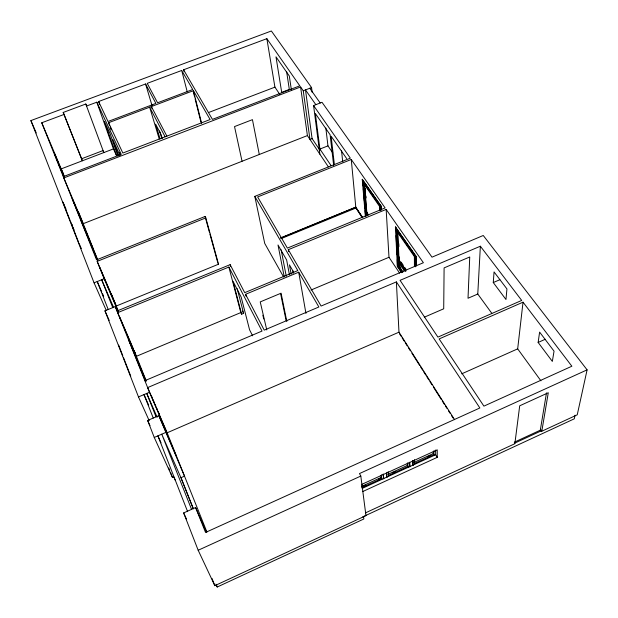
<?xml version="1.0" encoding="UTF-8"?>
<svg xmlns="http://www.w3.org/2000/svg" width="618" height="618" viewBox="0 0 618 618"><rect width="100%" height="100%" fill="white"/><g stroke="black" fill="none" stroke-linecap="round" stroke-linejoin="round"><path stroke-width="0.93" d="M362.774 491.534L437.243 457.351L437.25 449.834L361.824 484.365M491.789 313.28L477.776 294.029L480.364 246.219L400.07 280.333L437.915 337.111L521.7 300.425L480.364 246.219M493.272 282.557L494.052 271.92L506.938 288.938L505.972 299.506L493.272 282.557L499.877 279.699M540.928 380.819L517.675 348.861L523.029 302.171L439.128 338.934L483.909 406.134L571.866 366.219L523.029 302.171M538.139 342.449L539.614 332.098L554.045 351.155L552.337 361.399L538.139 342.449L545.269 339.267M514.864 443.067L540.889 431.024L540.302 430.182L546.482 392.901M540.889 431.024L541.036 430.128M319.861 154.16L313.581 105.554L322.009 102.287L431.997 257.165L483.245 235.481L587.1 369.858L577.243 414.817L541.808 431.225L548.282 392.747L519.699 405.802L514.856 443.709L365.578 512.824M575.064 415.196L574.276 418.826L362.758 516.864M215.891 584.157L217.219 587.015L363.863 518.973L363.538 516.586M514.292 442.218L540.302 430.182M206.404 532.198L195.605 507.556L183.639 512.925L198.177 550.259L214.825 585.679L365.964 515.621L360.812 476.061L359.475 473.573L587.1 369.858M361.522 486.443L381.175 477.444L381.769 478.517L362.102 487.532M387.888 474.369L407.362 465.447L407.973 466.505L388.49 475.435M414.014 462.395L433.311 453.558L433.936 454.609L414.632 463.454M363.307 486.242L365.871 485.068M378.672 479.205L380.379 478.425M393.017 472.631L395.551 471.472M428.058 456.578L430.684 455.373M383.191 474.037L383.6 478.595L362.218 488.398L361.862 485.717M383.6 478.595L409.749 466.605L409.587 462.897M409.749 466.605L435.659 454.732L435.659 450.02M198.177 550.259L360.812 476.061M461.7 373.836L517.675 348.861M176.509 456.439L158.849 415.644L147.648 420.464L154.253 437.444L172.461 477.42L173.728 476.864L175.249 480.232M193.334 508.846L180.95 477.714L184.512 476.138L158.849 415.644M167.432 433.488L147.64 387.594L396.377 281.901L398.981 332.183L167.13 432.793L206.937 532.067M424.303 317.196L443.709 308.791L444.103 267.895L469.734 256.98L468.019 298.255L477.776 294.029M154.253 437.444L165.601 432.523M138.486 396.926L149.494 392.245L115.257 306.605L104.96 310.815L138.486 396.926L149.193 420.665M397.281 259.614L397.374 266.435L401.584 272.708M399.158 262.171L399.359 266.489L398.88 266.69L402.55 272.136M144.875 380.688L262.024 331.07L228.869 267.061L117.683 312.669L136.369 356.323L240.819 312.577L228.869 267.061M398.517 232.214L396.393 229.626L415.327 256.223L415.404 259.066M416.115 256.323L415.072 256.331L396.254 229.263L395.427 227.053L416.115 256.323L416.362 265.833M240.819 312.577L241.638 314.183L243.608 313.357L237.196 288.652M310.985 290.043L388.992 257.281L386.157 209.425L288.305 249.68L288.652 251.572M399.197 233.025L396.254 229.263L398.069 266.551L402.063 272.345M397.42 230.645L398.618 261.198L402.024 265.771M245.57 294.299L298.71 272.19L318.873 306.991L264.226 330.136L245.57 294.299L246.034 296.138M379.962 206.057L379.467 206.265L363.994 183.971L364.473 183.778L366.837 212.476L368.452 214.848M368.954 189.695L363.191 181.854L380.495 206.134L376.733 200.726M381.175 206.118L380.255 206.242L363.06 181.499L362.256 179.39L381.175 206.118L381.414 209.888M367.301 212.283L366.374 212.669L367.98 215.041M366.69 213.589L364.141 182.781M366.706 213.758L366.559 214.871L367.022 214.685M280.557 237.938L355.79 207.177L351.263 159.483L257.636 196.949L287.393 248.104L385.114 207.934L351.263 159.483M280.958 237.984L355.79 207.177L362.758 217.575M205.809 217.891L218.533 264.203L116.215 306.049L97.173 261.375L205.809 217.891L205.068 216.462L96.562 259.854L41.754 122.766L64.056 114.438L82.364 160.788L63.206 112.445L85.794 104.009L86.69 105.979L96.825 102.194L121.252 154.384L63.291 176.64M281.082 238.633L355.96 208.003M117.018 311.009L230.143 264.643L244.713 292.654L297.791 270.591L254.801 196.377L350.344 158.169L313.581 105.554M379.645 205.076L379.722 210.066M312.175 92.352L311.557 87.578L271.372 30.985L30.9 120.58L94.06 282.82L104.118 278.757L118.138 311.58M331.039 165.578L319.908 149.062L327.957 145.871L325.833 128.05M300.595 86.96L307.401 135.581L83.206 223.701L63.808 177.93L300.595 86.96L303.26 90.776L309.958 139.398L312.082 138.563L305.493 89.911L315.852 104.674M96.825 102.194L113.442 148.907L116.431 155.365L118.138 154.701M303.26 90.776L311.557 87.578M81.522 158.803L102.936 150.614L103.824 152.584L85.794 104.009M113.442 148.907L61.228 168.876L64.311 176.3M208.374 112.6L274.925 87.146L279.769 94.361M108.59 122.712L193.411 90.668L210.128 119.537L122.851 153.032L108.59 122.712L109.533 125.4M98.625 101.522L145.57 83.978L155.891 103.415L108.019 121.491L98.625 101.522L99.575 104.218M181.715 70.475L147.223 83.36L157.575 102.781L192.739 89.51L181.715 70.475L187.262 91.951M183.585 69.78L266.86 38.671L299.807 85.832L212.43 119.382L183.585 69.78L184.064 71.649M398.069 266.551L397.374 266.435L395.427 227.053L415.86 256.431L416.107 265.941M309.78 88.266L320.194 102.99M540.456 429.286L541.808 431.225M386.157 209.425L423.392 262.727L321.097 306.049L288.305 249.68M364.373 182.951L363.06 181.499L365.987 216.416M365.447 184.496L368.676 189.131M369.749 190.676L372.971 195.319M374.052 196.864L375.126 198.409M400.804 235.342L404.033 239.985M405.107 241.53L408.336 246.165M409.41 247.718L415.327 256.223M371.094 192.77L373.226 195.844M376.439 200.456L380.387 206.142M400.703 235.365L403.987 240.085M406.173 243.229L408.359 246.373M410.553 249.525L414.377 255.033L414.439 266.528M346.652 158.563L331.124 136.215L334.338 164.257M397.22 231.827L414.153 256.215M327.957 145.871L332.778 152.916M401.121 262.125L403.237 265.238M404.821 267.571L405.879 269.131M405.918 270.12L399.058 259.993L397.722 231.619M405.964 271.101L398.571 260.193L399.537 259.784L399.406 256.949M402.032 265.941L398.625 261.368L398.927 267.679M367.532 215.427L365.771 212.669L363.191 181.854M405.47 271.325L397.868 260.085L396.393 229.626M398.672 262.372L404.466 270.939M399.838 266.288L400.889 267.841M399.359 266.489L403.029 271.928M312.082 138.563L319.915 150.205M397.606 266.335L401.298 271.82M307.401 135.581L328.374 166.86M362.588 217.76L355.674 207.432L362.117 217.621M388.992 257.281L399.653 273.179M396.377 281.901L479.862 407.973L205.547 532.438L195.605 507.556M398.981 332.183L454.601 419.676M399.529 333.774L401.074 336.2M402.102 337.822L404.164 341.059M405.192 342.681L407.247 345.918M408.282 347.54L410.337 350.777M411.882 353.202L419.599 365.354M420.626 366.968L422.681 370.213M423.709 371.827L425.771 375.072M426.799 376.686L428.853 379.931M429.889 381.545L431.943 384.782M433.488 387.216L441.206 399.359M442.233 400.982L444.288 404.218M445.315 405.841L446.86 408.266M448.405 410.7L449.95 413.125M451.495 415.559L453.033 417.984M435.659 454.732L437.243 457.351M293.674 272.229L289.433 264.859L291.163 274.16M283.654 277.034L264.728 243.422L254.801 196.377M166.875 136.138L151.371 106.551L151.928 108.397M165.106 136.817L149.649 107.2L159.228 138.934M217.814 262.789L218.533 264.203M242.403 311.001L243.608 313.357M252.623 335.813L249.579 329.819L241.182 297.134L233.009 281.267L241.638 314.183M183.639 512.925L186.443 518.958M147.648 420.464L149.996 425.647M161.028 442.828L157.907 435.86L187.625 511.65M104.96 310.815L109.224 320.41M180.95 477.714L161.754 434.191L191.549 509.371M148.668 405.161L143.994 394.585L153.256 418.054M94.06 282.82L106.319 310.545M79.073 243.415L81.352 248.614M101.785 291.943L97.235 281.538L108.204 309.487M102.542 293.681L103.685 296.285M70.367 221.082L72.661 226.319M72.105 225.423L71.34 223.677L78.687 242.55M72.87 227.169L74.013 229.78M157.15 417.243L146.744 393.411L156.053 416.849M64.087 204.743L62.936 202.117L69.988 220.209M64.851 206.497L66.002 209.131M30.9 120.58L36.269 132.97M151.271 395.52L152.02 397.266M153.148 399.885L153.905 401.63M155.033 404.249L155.782 405.987M156.91 408.606L157.66 410.352M158.417 412.098L159.544 414.717M149.494 392.245L167.424 433.774M145.639 381.406L128.729 339.869L146.203 381.252M113.511 307.216L101.676 279.738L112.754 307.625M63.206 112.445L64.056 114.438M115.257 306.605L117.126 310.978M119.753 317.111L133.619 349.51M135.581 354.099L133.99 350.383L146.064 380.495M97.157 259.614L80.773 219.977M99.552 266.868L115.62 304.558M63.994 177.003L54.492 153.612L64.087 177.08M41.754 122.766L63.229 173.612M78.401 211.711L97.814 260.132M111.348 293.898L118.525 311.511M93.519 249.78L72.19 198.525L97.729 260.278M97.173 261.375L104.118 278.757M181.244 478.386L193.264 508.606M216.516 585.215L217.219 587.015M168.745 467.926L169.757 470.522M170.437 472.245L172.461 477.42M211.966 578.378L214.825 585.679M118.641 345.091L122.797 355.752M123.484 357.528L130.753 376.184M116.431 155.365L104.388 121.429L110.089 133.658L117.968 155.96M118.532 155.666L112.87 139.614L119.799 155.141M119.374 152.306L120.309 154.987M110.166 127.2L111.109 129.896M160.093 138.957L155.643 124.164L161.12 134.716L162.225 138.409M145.57 83.978L152.09 105.778M159.56 130.916L161.769 138.316M205.068 216.462L209.402 232.214M209.911 234.067L217.559 261.862M230.143 264.643L230.622 266.505M193.411 90.668L201.63 123.361M193.21 91.379L194.616 96.98M195.087 98.849L200.974 122.202M266.775 329.935L260.232 301.908L281.074 293.187L286.822 321.437M262.874 315.242L263.747 318.981M242.047 161.267L234.523 126.582L252.445 119.653L259.282 154.492M280.572 293.465L286.149 320.796M284.234 276.841L278.015 244.991L286.644 259.993L289.44 274.902M281.167 249.819L286.265 276.308M292.723 270.506L293.233 273.295M298.71 272.19L305.941 313.403M266.86 38.671L274.925 87.146M286.621 71.642L289.324 89.432L281.692 92.36L275.991 56.841L289.301 75.999L291.41 90.043M319.908 149.062L315.342 113.48L330.12 134.763L333.681 165.616M341.538 150.637L342.72 161.885M381.422 474.848L381.854 479.398M381.005 475.605L381.229 478.031M383.338 474.307L383.755 478.865M386.574 474.385L386.814 477.127M362.496 179.29L363.06 185.933M363.299 188.776L363.701 193.519M363.94 196.369L364.334 201.113M364.574 203.955L364.898 207.756M365.138 210.599L365.539 215.342M365.385 216.385L362.256 179.39L380.927 206.219L381.175 209.989M386.574 472.824L386.961 477.39M388.181 471.75L388.56 476.323M363.902 187.362L364.056 189.232M364.404 194.616L364.682 196.702M365.037 202.163L365.3 204.172M365.663 209.711L365.926 211.642M365.786 212.839L366.018 215.582M365.346 188.366L365.578 191.232M365.972 196.022L366.126 197.93M380.626 208.065L380.642 209.973M380.255 206.242L380.51 210.089M380.14 206.242L380.394 210.074M395.675 226.953L395.814 229.834M396.099 235.597L396.432 242.318M396.663 247.123L397.042 254.809M407.27 463.577L407.393 466.042M396.501 229.154L396.826 233.334M397.281 242.851L397.467 246.659M397.799 255.937L398.062 259.035M407.795 462.774L408.019 467.401M397.876 260.255L398.185 266.574M398.795 243.708L398.927 246.543M409.695 462.241L409.904 466.876M412.901 460.773L413.087 465.416M412.747 460.503L412.932 465.153M414.493 459.707L414.663 464.357M414.941 256.315L415.219 266.69M414.863 263.5L414.941 266.312M415.196 256.207L415.273 259.035M415.072 256.331L415.35 266.752M433.295 451.665L433.311 454.168M433.921 450.816L433.944 455.52"/></g></svg>
